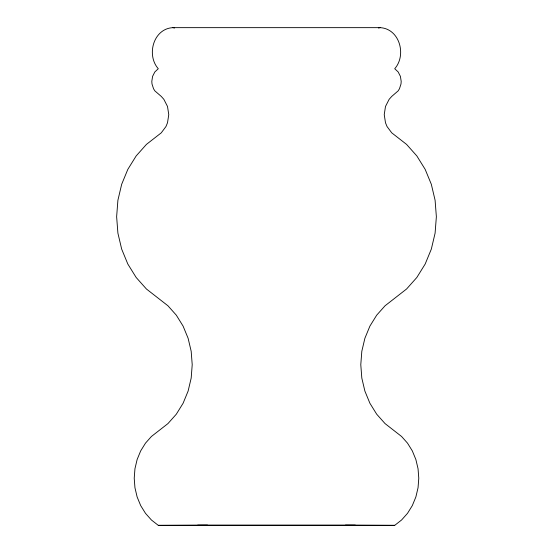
<?xml version="1.0" encoding="UTF-8"?>
<svg xmlns="http://www.w3.org/2000/svg" width="553" height="553" viewBox="0 0 553 553"><rect width="100%" height="100%" fill="white"/><g stroke="black" fill="none" stroke-linecap="round" stroke-linejoin="round"><path stroke-width="0.83" d="M394.718 525.35L401.568 520.007L407.499 513.35L412.317 505.587L415.87 496.96L418.047 487.746L418.78 478.234L418.047 468.723L415.87 459.515L412.317 450.889L407.499 443.126L401.568 436.469L385.054 423.591L376.69 414.197L369.902 403.255L364.89 391.089L361.821 378.1L360.784 364.683L361.821 351.273L364.89 338.277L369.902 326.118L376.69 315.169L385.054 305.781L406.579 288.998L416.838 277.475L425.174 264.037L431.326 249.113L435.093 233.166L436.365 216.707L435.093 200.241L431.326 184.294L425.174 169.37L416.838 155.939L406.579 144.409L391.731 132.831L387.045 126.547L385.496 122.787L384.231 114.63L385.496 106.466L389.146 99.319L391.731 96.422L398.16 90.858L399.453 88.77L401.001 83.966L401.195 81.409L400.413 76.362L398.16 71.952L394.718 68.724C406.808 55.106 399.653 28.638 380.07 27.65L172.93 27.65C153.347 28.638 146.192 55.106 158.282 68.724L154.84 71.952L152.587 76.362L151.805 81.409L151.999 83.966L153.547 88.77L154.84 90.858L161.269 96.422L163.854 99.319L167.504 106.466L168.769 114.63L167.504 122.787L165.955 126.547L161.269 132.831L146.421 144.409L136.162 155.939L127.826 169.37L121.674 184.294L117.907 200.241L116.635 216.707L117.907 233.166L121.674 249.113L127.826 264.037L136.162 277.475L146.421 288.998L167.946 305.781L176.31 315.169L183.098 326.118L188.11 338.277L191.179 351.273L192.216 364.683L191.179 378.1L188.11 391.089L183.098 403.255L176.31 414.197L167.946 423.591L151.432 436.469L145.501 443.126L140.683 450.889L137.13 459.515L134.953 468.723L134.22 478.234L134.953 487.746L137.13 496.96L140.683 505.587L145.501 513.35L151.432 520.007L158.282 525.35L394.718 525.35L345.459 525.115M378.473 28.016L380.07 27.65M158.282 525.35L207.541 525.115M197.691 525.136L355.309 525.136M172.93 27.65L174.527 28.016"/></g></svg>
